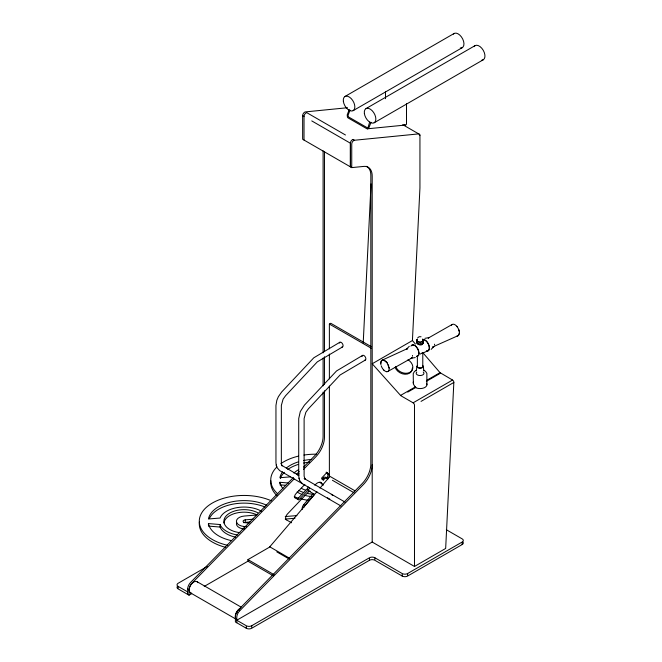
<?xml version="1.0" encoding="UTF-8"?>
<svg xmlns="http://www.w3.org/2000/svg" width="662" height="662" viewBox="0 0 662 662"><rect width="100%" height="100%" fill="white"/><g stroke="black" fill="none" stroke-linecap="round" stroke-linejoin="round"><path stroke-width="0.99" d="M426.924 384.754L426.858 373.368L425.467 371.258L423.581 370.24M426.493 383.232A6.852 3.955 0 0 1 423.97 387.882A6.852 3.955 0 0 1 415.537 387.593L413.369 384.034L413.237 373.625L414.445 371.465L416.216 370.372M412.467 356.214L412.467 355.444M434.562 344.943L434.562 344.174M363.215 342.908L371.043 183.962M423.399 353.326L440.015 372.648L452.56 380.046A1.928 1.175 63 0 1 453.842 382.454L445.667 548.459L414.486 566.457L372.201 542.046L236.773 620.236L246.272 625.731A3.856 2.226 0 0 0 251.734 625.731L369.437 557.776A3.856 2.226 0 0 1 374.891 557.776L402.165 573.524A3.856 2.226 0 0 0 407.627 573.524L462.175 542.021A3.856 2.226 0 0 0 462.175 538.876L446.337 529.732M413.22 382.967L413.303 381.883M416.216 370.885L416.977 366.458M451.459 325.232A6.339 3.426 63 0 1 456.358 325.845A6.339 3.426 63 0 1 459.362 333.243L458.17 335.626L432.344 347.128M459.387 333.226L459.221 334.103M417.399 343.123L417.805 343.95A2.482 0.761 18.7 0 0 418.483 344.364C419.907 345.399 423.15 345.291 422.728 342.875M349.197 109.685L347.202 114.898L347.442 117.141A2.482 1.87 84.3 0 0 348.286 118.035L366.698 128.643A2.648 1.994 84.3 0 0 367.741 128.776L368.883 127.849L371.018 122.288M350.016 110.165L348.013 115.395L348.601 116.984L367.153 127.675L368.122 127.253L369.661 122.122L370.48 122.602M388.842 370.315L388.975 369.917A6.339 3.426 63 0 0 389.124 368.122L387.253 363.024L383.811 360.12M458.907 334.856L458.443 335.435M417.134 339.697L417.482 339.267M417.134 342.213L417.482 341.782M423.018 340.764L422.67 341.195M423.018 343.28L422.67 343.71M417.722 337.769L419.17 336.71L421.024 336.751M302.335 509.326A3.856 2.226 -60 0 1 303.668 504.717L313.2 493.571M325.969 477.749L326.366 478.163L326.954 477.484A2.698 1.556 -60 0 0 327.632 473.851L326.085 472.238M326.366 478.163L327.731 478.957L328.311 478.27A2.698 1.556 -60 0 0 328.997 474.637L326.474 472.221M273.24 575.791L247.952 561.186L247.952 559.613L269.078 547.408A2.118 1.225 -60 0 0 269.765 546.82L316.924 491.659M319.986 488.076L328.559 478.047A2.118 1.225 -60 0 0 329.378 476.036L329.378 386.087M304.876 484.344L295.79 493.902A2.698 1.556 -60 0 0 295.161 497.857M297.395 499.148L307.085 488.953A2.698 1.556 -60 0 0 308.194 486.909M309.559 487.695A2.698 1.556 -60 0 1 308.451 489.748L298.761 499.934L294.4 497.419M309.121 491.212L287.283 514.167A3.856 2.226 -60 0 0 286.389 519.819M314.789 485.246L315.575 484.418A6.943 4.005 -60 0 1 321.442 482.987L323.412 485.039M326.929 472.486L321.55 478.146L323.362 480.041L324.653 478.684A2.698 1.556 -60 0 1 326.937 478.121L327.731 478.957M431.152 349.379L433.858 346.607L433.569 346.921M293.489 477.418L190.623 582.403A6.504 3.757 -60 0 0 187.669 589.064L187.669 594.41M296.369 474.48L299.249 471.543M303.56 467.132L314.351 456.126A19.289 11.138 -60 0 0 323.106 436.366L323.106 392.045M294.135 478.932L191.98 583.189A6.504 3.757 -60 0 0 189.034 589.85L189.034 595.196L191.715 593.649M297.735 475.266L299.174 473.793M303.486 469.391L315.716 456.912A19.289 11.138 -60 0 0 324.471 437.152L324.471 390.77M462.986 542.087A3.856 2.226 0 0 1 462.175 544.545L407.627 576.039A3.856 2.226 0 0 1 402.165 576.039L374.891 560.292A3.856 2.226 0 0 0 369.437 560.292L251.734 628.246A3.856 2.226 0 0 1 246.272 628.246L235.407 621.974L235.407 616.62A6.504 3.757 -60 0 1 238.353 609.967L362.089 483.682A19.289 11.138 -60 0 0 370.836 463.93L370.836 175.314A19.289 11.138 -60 0 0 366.549 166.328M236.773 622.76L236.773 617.406A6.504 3.757 -60 0 1 239.718 610.753L363.455 484.468A19.289 11.138 -60 0 0 372.201 464.716M409.29 346.3L406.633 348.948L407.809 348.766M388.222 371.241L411.665 358.084L411.061 358.299L415.248 357.546M422.604 339.076L423.299 343.396C420.378 346.019 415.099 344.008 416.845 339.581L417.565 339.126M419.923 344.53L420.378 342.502L422.149 341.551M339.854 342.254L313.788 357.803L281.681 391.978L278.388 396.662L276.857 400.22L275.955 405.417L275.955 462.97L276.675 466.76M344.976 96.478L454.091 33.481M353.16 110.645L462.266 47.647M365.987 108.601L475.093 45.612M374.162 122.768L483.268 59.77M353.194 139.45L353.169 139.45A2.855 1.647 -60 0 0 350.38 143.215L350.38 166.816L351.224 166.344M329.378 348.866L329.378 324.057L330.743 323.271L371.101 346.574M362.611 355.395L336.553 370.943L304.446 405.127L300.3 411.574L298.719 418.558L298.719 476.11L299.679 480.67L302.46 483.748M365.275 360.095L340.053 375.015L308.36 408.843L305.861 412.285L304.115 418.558L304.115 476.11L304.992 479.007L304.388 478.427L305.165 479.073M415.422 344.041L412.418 340.558L372.201 363.769L400.568 395.421A1.928 1.117 60 0 0 401.147 395.901L413.121 402.819A1.928 1.117 60 0 1 414.486 405.177L414.486 566.457M400.568 395.421L415.471 386.823M426.866 380.245L440.015 372.648M407.718 392.111L415.935 387.369M426.369 381.337L440.586 373.136M413.121 402.819L452.56 380.046M421.04 401.395L453.842 382.454M207.314 566.424L178.161 583.255A3.856 2.226 0 0 0 178.161 586.408L178.161 588.088M204.235 586.424L248.945 560.615M452.22 324.446L428.182 338.117L429.084 337.595L424.905 338.34M342.511 346.954L317.297 361.874L285.595 395.702L283.096 399.145L281.35 405.417L281.35 462.97M422.24 353.45L428.074 350.57M406.849 348.849L381.991 360.252L381.047 361.402L380.791 363.579M422.149 344.066L421.504 344.323M387.593 363.57C386.674 360.658 381.039 358.018 380.791 362.652A6.339 3.426 63 0 0 380.907 364.646M433.304 347.037L432.965 347.136M421.504 341.807L423.299 341.327M406.633 348.948L407.436 348.758M420.163 354.087L422.786 352.565L422.786 366.351A2.714 1.564 0 0 1 420.163 367.964A2.714 1.564 0 0 1 417.366 366.45L417.366 355.626M382.297 360.111L383.017 360.004M417.565 341.526L416.845 341.65M347.542 107.724L305.439 111.895A2.855 1.647 -60 0 0 302.642 115.66L302.642 139.26L351.745 167.61L363.786 166.41A19.289 11.138 -60 0 1 372.201 176.1L372.201 542.046M367.393 128.809L405.293 125.06M353.169 139.45L354.534 140.245L418.69 133.889A2.855 1.647 -60 0 1 419.94 135.321L419.94 187.942L412.418 340.558M304.007 140.046L304.032 116.446A2.855 1.647 -60 0 1 306.804 112.681L345.465 134.99M420.742 341.964L419.923 342.006M256.542 515.028L244.311 516.037A9.185 5.304 0 0 0 236.425 521.284A9.185 5.304 0 0 0 244.303 526.53L246.347 526.695M249.334 523.005L245.304 522.715A2.499 1.448 0 0 1 243.103 521.3A2.499 1.448 0 0 1 245.246 519.852L253.05 519.207M285.223 516.559L296.924 515.59M250.12 521.97L245.246 522.376A2.499 1.448 0 0 0 243.831 522.781M285.223 519.074L294.971 518.272M290.544 476.863L279.91 477.707A35.814 20.671 0 0 1 282.6 471.849M329.8 499.032L328.534 498.8L327.665 497.716M422.604 341.335L423.299 343.396M416.845 339.581L417.151 341.633L420.378 342.502M208.439 525.256L208.439 523.576L220.057 524.536A24.626 14.216 0 0 0 237.534 534.995M208.439 526.1L220.057 527.051A24.626 14.216 0 0 0 235.556 537.147M279.902 483.55L279.902 482.292L288.615 483.02M279.902 484.816L285.711 485.296M419.129 344.447L418.425 344.248M331.29 494.332L332.796 495.524M419.178 341.964L418.425 341.733M404.168 124.737L404.54 124.895A2.433 1.605 51.7 0 0 406.501 123.736L406.501 103.81M402.728 124.671L417.325 133.103M417.672 133.294L418.69 133.889M419.253 134.924L419.94 135.321M348.659 110L349.478 110.471M302.642 115.66L304.007 116.446M311.761 120.906L350.405 143.215L350.405 166.816M329.378 324.057L371.332 348.278M327.971 474.05L328.997 474.637M329.378 476.036L355.047 490.856M332.423 480.281L354.062 492.776M327.177 477.616L328.311 478.27M323.362 480.041L322.005 479.255L323.296 477.898A2.698 1.556 -60 0 1 325.572 477.335L326.705 477.997M323.519 478.03L324.653 478.684M321.442 482.987L320.077 482.193L322.708 484.932M298.951 475.482L281.623 465.278L282.227 465.866L281.64 464.923L281.871 465.684L281.482 464.434M304.172 478.502L345.233 502.201M340.971 505.983L279.703 470.608L276.915 467.521M307.54 489.218L308.451 489.748M308.434 490.815L314.566 494.357L305.033 505.503A3.856 2.226 -60 0 0 303.949 507.291M303.668 504.717L304.578 505.247M285.752 519.447L291.512 522.781M269.765 546.82L289.244 558.074M276.807 551.876L289.104 558.968M247.952 559.613L274.118 574.724M196.846 581.55L241.167 607.145M238.353 609.967L239.718 610.753M187.669 589.064L189.034 589.85M190.689 592.995L235.904 619.094M178.161 586.408L187.669 591.894M189.034 595.196L178.161 588.923A3.856 2.226 0 0 1 177.35 586.466M383.397 369.661L383.795 370.083M456.747 326.225L457.128 326.697M388.205 364.729L388.693 365.904M458.716 329.494L458.932 330.09M298.901 478.154L299.116 478.841M299.439 479.909L299.679 480.67M276.137 465.014L276.352 465.692M423.092 339.854L423.159 340.301M423.092 342.37L423.159 342.825M417.06 343.123L416.994 342.676M459.105 330.677L459.238 331.24M388.975 367.071L389.124 368.122M423.175 366.343L423.928 370.737M417.035 340.657L416.994 340.152M462.175 542.865L462.175 544.545M423.001 339.275L423.001 341.344M417.151 341.633L417.151 343.702M407.627 573.524L407.627 575.204M402.165 574.359L402.165 576.039M385.499 91.695L385.499 98.688M374.891 557.776L374.891 559.456M369.437 558.612L369.437 560.292M351.745 167.61L351.745 144.01A2.855 1.647 -60 0 1 354.534 140.245M329.378 354.038L329.378 378.854M324.471 151.631L324.471 351.605M324.471 356.752L324.471 384.589M323.106 150.845L323.106 352.879M323.106 358.026L323.106 385.863M251.734 625.731L251.734 627.411M246.272 626.566L246.272 628.246M245.246 519.852L245.246 521.532M244.303 526.53L244.303 528.21M220.057 524.536L220.057 527.051M277.825 493.96A44.751 25.835 0 0 1 277.064 466.784M280.721 463.756A44.751 25.835 0 0 1 298.446 456.135M303.916 455.059A44.751 25.835 0 0 1 316.312 454.19M227.662 545.322A44.751 25.835 0 0 1 205.071 508.565A44.751 25.835 0 0 1 271.271 500.786M225.668 547.358A44.751 25.835 0 0 1 199.378 522.061M277.064 495.772A44.751 25.835 0 0 1 270.849 480.761M261.407 511.205A24.626 14.216 0 0 0 237.261 507.605A24.626 14.216 0 0 0 220.049 518.032L208.439 518.983A35.814 20.671 0 0 1 230.525 502.127A35.814 20.671 0 0 1 266.72 505.28M231.65 540.68A35.814 20.671 0 0 1 208.439 523.576M313.54 494.191A24.626 14.216 0 0 1 307.623 493.488M303.767 492.52A24.626 14.216 0 0 1 298.587 490.352M293.969 473.107A24.626 14.216 0 0 1 298.082 469.962M311.587 496.574A24.626 14.216 0 0 1 304.702 495.317M301.93 494.406A24.626 14.216 0 0 1 297.097 491.99M308.426 500.282A35.814 20.671 0 0 1 300.449 498.776M298.736 498.287A35.814 20.671 0 0 1 294.234 496.657M282.897 488.573A35.814 20.671 0 0 1 279.902 482.292M286.315 468.034A35.814 20.671 0 0 1 298.008 461.977M303.585 460.52A35.814 20.671 0 0 1 311.612 459.461M209.597 518.114A35.814 20.671 0 0 1 264.957 507.018M244.303 529.054A9.185 5.304 0 0 1 236.665 522.583M239.901 532.662A20.133 11.626 0 0 1 226.164 515.921A20.133 11.626 0 0 1 257.783 512.785M223.938 522.997A20.133 11.626 0 0 1 236.135 513.1A20.133 11.626 0 0 1 256.947 514.879M280.365 478.518A35.814 20.671 0 0 1 284.354 472.329M287.763 469.457A35.814 20.671 0 0 1 298.008 464.492M303.585 463.036A35.814 20.671 0 0 1 309.568 462.15M326.904 472.958A20.133 11.626 0 0 1 328.377 473.603M310.379 491.262A20.133 11.626 0 0 1 308.442 490.906M305.745 490.186A20.133 11.626 0 0 1 301.26 488.242M362.031 356.644A2.698 1.556 60 0 1 363.711 355.42A2.698 1.556 60 0 1 365.796 358.274A2.698 1.556 60 0 1 364.63 360.194M339.308 343.082A2.698 1.556 60 0 1 342.411 343.628A2.698 1.556 60 0 1 341.873 347.053M422.728 342.411A2.714 1.564 0 0 1 420.908 344.24A2.714 1.564 0 0 1 417.59 343.371M417.366 342.8A2.714 1.564 0 0 1 417.391 342.511M422.613 365.374A3.095 1.787 0 0 1 422.182 367.716A3.095 1.787 0 0 1 418.119 367.791A3.095 1.787 0 0 1 417.424 365.474M423.233 372.019A3.856 2.226 0 0 1 422.704 374.932A3.856 2.226 0 0 1 417.639 375.031A3.856 2.226 0 0 1 416.779 372.143M422.977 339.432A6.363 3.442 63 0 1 429.017 345.349A6.363 3.442 63 0 1 426.833 351.133M388.668 370.67A6.339 3.426 63 0 1 387.237 371.688M386.103 371.589A6.339 3.426 63 0 1 381.221 365.796M423.109 339.788A5.983 3.236 63 0 1 428.794 345.341A5.983 3.236 63 0 1 426.733 350.786M412.07 345.316A5.983 3.236 63 0 1 414.867 345.713M415.587 346.267A5.983 3.236 63 0 1 416.324 347.012M417.035 347.931A5.983 3.236 63 0 1 418.55 351.208M418.765 352.258A5.983 3.236 63 0 1 418.765 354.029M417.672 355.883A5.983 3.236 63 0 1 417.035 356.098M410.953 346.127A6.363 3.442 63 0 1 417.846 348.874A6.363 3.442 63 0 1 416.423 356.446M408.007 359.764A9.26 7.108 27.8 0 1 409.786 372.383A9.26 7.108 27.8 0 1 395.628 366.434M412.352 368.089A9.26 7.108 27.8 0 1 405.02 374.237A9.26 7.108 27.8 0 1 395.131 367.385M474.05 46.663A8.176 4.725 60 0 1 483.268 50.329A8.176 4.725 60 0 1 481.837 60.159M453.338 34.118A8.176 4.725 60 0 1 462.664 38.934A8.176 4.725 60 0 1 460.305 48.003M236.144 619.152A6.504 3.757 -60 0 1 235.887 613.533A6.504 3.757 -60 0 1 240.347 608.337M191.467 593.193A6.504 3.757 -60 0 1 190.689 585.109A6.504 3.757 -60 0 1 197.963 582.692M236.831 612.846A5.495 3.178 -60 0 1 237.443 611.779M411.963 357.77L411.516 358.159L411.963 357.77M406.551 349.048L406.551 349.048M457.847 335.775L457.111 335.899L457.831 335.791M386.873 371.713L386.492 371.68A6.339 3.426 63 0 0 386.873 371.713M364.365 113.442A8.176 4.725 60 0 0 373.716 122.975A8.176 4.725 60 0 0 372.135 110.645A8.176 4.725 60 0 0 364.365 113.442M343.355 101.311A8.176 4.725 60 0 0 352.714 110.844A8.176 4.725 60 0 0 351.133 98.514A8.176 4.725 60 0 0 343.355 101.311"/></g></svg>
